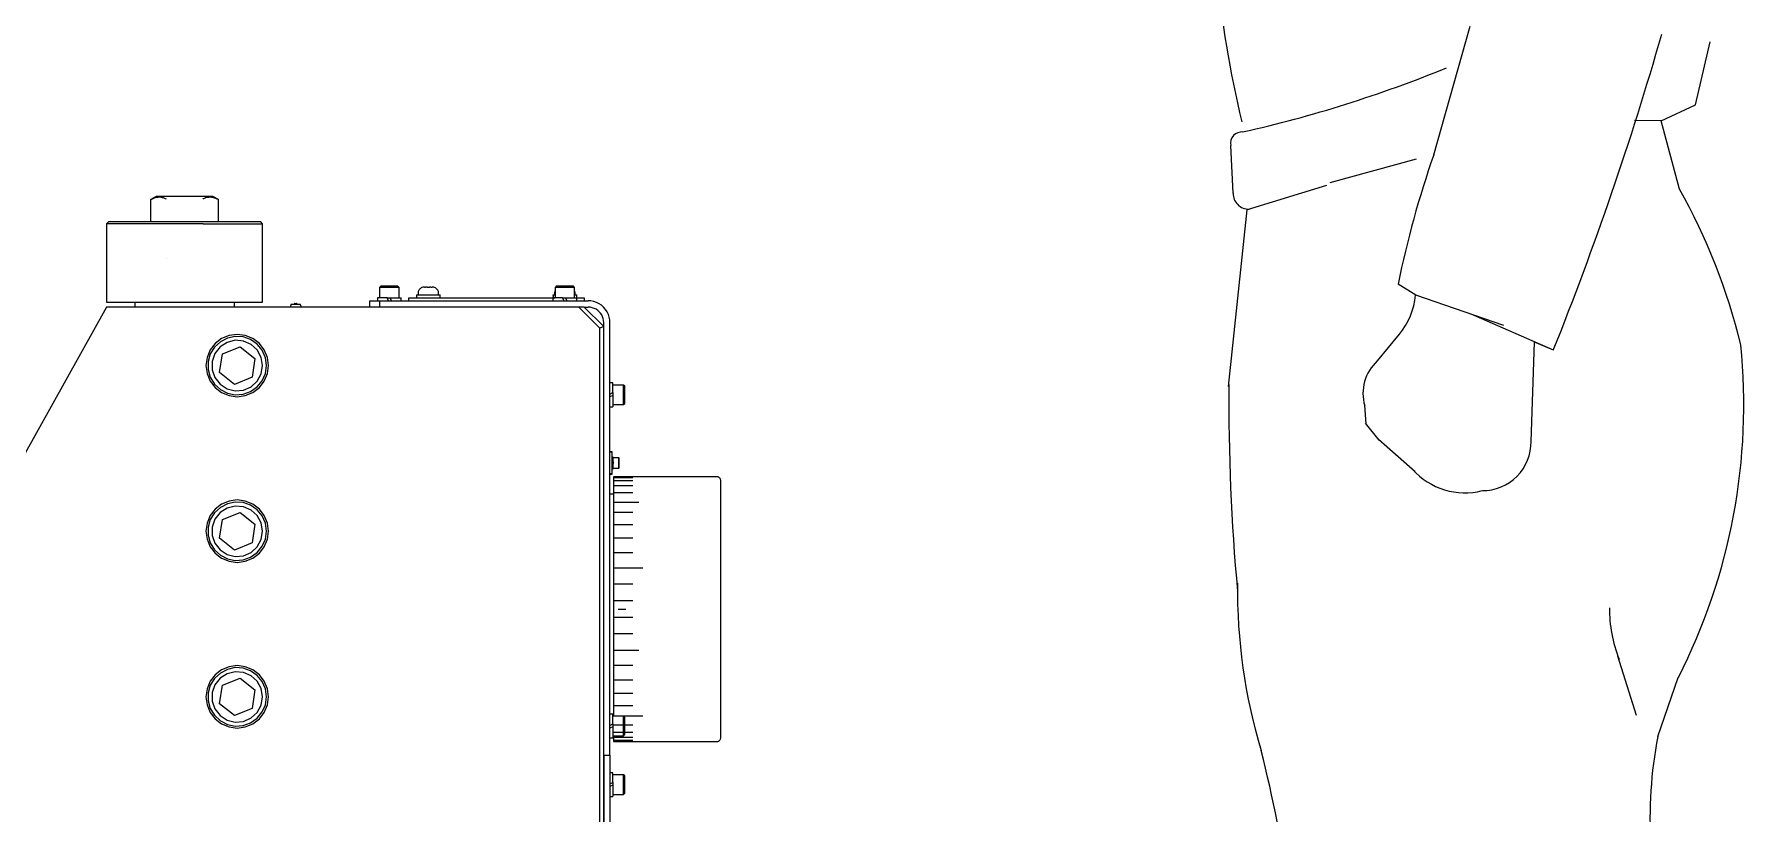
# Model space of a CAD drawing. Header units: millimetres. Extents: x -211 to 45495, y 24 to 52952.
# Drawn here: x 9852 to 10728, y 34289 to 34689 of the extents above; entities that cross this region are included whole.
import ezdxf

# ---------------------------------------------------------------- set-up
doc = ezdxf.new("R2010")
doc.units = ezdxf.units.MM
doc.linetypes.add('補助線', pattern=[7, 1, -6])
doc.layers.add('Layer2', color=7, linetype='Continuous')

# ---------------------------------------------------------------- blocks, each defined once
blk = doc.blocks.new('BLKF191')
at = {"layer": 'Layer2', "color": 7, "linetype": 'Continuous', "lineweight": 13}
for p, q in [((10569.45, 34627.38), (10588.14, 34693.48)), ((10703.65, 34653.12), (10711.3, 34685.37)), ((10686.06, 34644.83), (10703.65, 34653.12)), ((10686.06, 34644.83), (10672.4, 34645.03)), ((10695.46, 34609.87), (10686.06, 34644.83)), ((10466.58, 34607.72), (10465.32, 34632.27)), ((10560.45, 34625.13), (10516.19, 34613.07)), ((10514.38, 34611.72), (10473.83, 34599.27)), ((10464.27, 34508.5), (10473.83, 34599.27)), ((10560.19, 34555.36), (10551.19, 34561.11)), ((10605.49, 34539.81), (10560.19, 34555.36)), ((10630.8, 34527.26), (10588.65, 34545.61)), ((10540.53, 34521.66), (10551.84, 34535.31)), ((10619.39, 34480.35), (10621.09, 34531.31)), ((10630.8, 34527.26), (10621.09, 34531.31)), ((10534.83, 34489.31), (10534.09, 34498.71)), ((10541.54, 34481), (10534.49, 34489.75)), ((10559.89, 34464.7), (10541.18, 34481.26)), ((10673.45, 34339.64), (10663.95, 34370.14)), ((10684.35, 34328.94), (10694.9, 34359.29))]:
    blk.add_line(p, q, dxfattribs=at)
for centre, radius, start, end in [((11005.38, 34773.69), 549.76, 177.13496, 193.60172), ((9063.57, 35155.68), 1688.54, 338.14794, 343.96701), ((10327.41, 35279.9), 656.72, 282.66908, 292.24222), ((10471.07, 34633.37), 5.82, 85.5585, 190.71399), ((11041.54, 34461.5), 500.37, 160.64269, 168.51681), ((10416.18, 34453.7), 319.98, 13.79295, 29.2043), ((10474.47, 34607.47), 7.88, 178.14623, 272.6172), ((10522.74, 34559.21), 37.64, 320.62255, 354.14628), ((10420.88, 34499.01), 307.61, 332.97986, 5.77761), ((10555.73, 34504.96), 22.58, 132.34817, 196.15155), ((11568.54, 34502.71), 1104.21, 179.648, 185.15261), ((10594.54, 34479.96), 24.87, 269.64086, 0.96244), ((10585.44, 34489.66), 35.69, 221.31115, 284.49413), ((10751.26, 34403.75), 282.46, 179.22999, 196.86776), ((10728.6, 34394.24), 69.02, 179.35997, 201.75585), ((10902.47, 34286.93), 222.11, 169.10082, 183.56958), ((9779.31, 34145.06), 723.57, 8.21449, 14.13126)]:
    blk.add_arc(centre, radius, start, end, dxfattribs=at)
blk = doc.blocks.new('BLKF2506')
at = {"layer": 'Layer2', "color": 3, "linetype": 'Continuous', "lineweight": 25}
for p, q in [((10137.82, 34548.99), (10136.78, 34549.25)), ((10138.85, 34548.64), (10137.82, 34548.99)), ((10139.8, 34548.21), (10138.85, 34548.64)), ((10140.66, 34547.61), (10139.8, 34548.21)), ((10141.43, 34546.92), (10140.66, 34547.61)), ((10142.12, 34546.15), (10141.43, 34546.92)), ((10142.72, 34545.29), (10142.12, 34546.15)), ((10143.15, 34544.34), (10142.72, 34545.29)), ((10143.5, 34543.39), (10143.15, 34544.34)), ((10143.67, 34542.36), (10143.5, 34543.39)), ((10143.76, 34541.32), (10143.67, 34542.36)), ((10143.76, 34319.32), (10143.76, 34541.32))]:
    blk.add_line(p, q, dxfattribs=at)
blk = doc.blocks.new('BLKF2507')
at = {"layer": 'Layer2', "color": 3, "linetype": 'Continuous', "lineweight": 25}
for p, q in [((10138.68, 34552.09), (10137.21, 34552.43)), ((10140.05, 34551.66), (10138.68, 34552.09)), ((10141.35, 34550.97), (10140.05, 34551.66)), ((10142.64, 34550.19), (10141.35, 34550.97)), ((10143.67, 34549.25), (10142.64, 34550.19)), ((10144.7, 34548.13), (10143.67, 34549.25)), ((10145.48, 34546.92), (10144.7, 34548.13)), ((10146.17, 34545.54), (10145.48, 34546.92)), ((10146.6, 34544.17), (10146.17, 34545.54)), ((10146.86, 34542.79), (10146.6, 34544.17)), ((10146.94, 34541.32), (10146.86, 34542.79))]:
    blk.add_line(p, q, dxfattribs=at)
blk = doc.blocks.new('BLKF2510')
at = {"layer": 'Layer2', "color": 3, "linetype": 'Continuous', "lineweight": 25}
for p, q in [((10202.31, 34462.19), (10202.06, 34462.27)), ((10202.57, 34462.1), (10202.31, 34462.19)), ((10202.75, 34462.01), (10202.57, 34462.1)), ((10203, 34461.84), (10202.75, 34462.01)), ((10203.18, 34461.67), (10203, 34461.84)), ((10203.35, 34461.5), (10203.18, 34461.67)), ((10203.52, 34461.32), (10203.35, 34461.5)), ((10203.61, 34461.07), (10203.52, 34461.32)), ((10203.69, 34460.81), (10203.61, 34461.07)), ((10203.78, 34460.55), (10203.69, 34460.81)), ((10203.78, 34460.29), (10203.78, 34460.55))]:
    blk.add_line(p, q, dxfattribs=at)
blk = doc.blocks.new('BLKF2511')
at = {"layer": 'Layer2', "color": 3, "linetype": 'Continuous', "lineweight": 25}
for p, q in [((10203.69, 34327.76), (10203.78, 34328.02)), ((10203.78, 34328.02), (10203.78, 34328.28)), ((10201.8, 34326.3), (10202.06, 34326.3)), ((10202.06, 34326.3), (10202.31, 34326.38)), ((10202.31, 34326.38), (10202.57, 34326.47)), ((10202.57, 34326.47), (10202.75, 34326.56)), ((10202.75, 34326.56), (10203, 34326.73)), ((10203, 34326.73), (10203.18, 34326.9)), ((10203.18, 34326.9), (10203.35, 34327.07)), ((10203.35, 34327.07), (10203.52, 34327.33)), ((10203.52, 34327.33), (10203.61, 34327.5)), ((10203.61, 34327.5), (10203.69, 34327.76))]:
    blk.add_line(p, q, dxfattribs=at)
blk = doc.blocks.new('BLKF2621')
at = {"layer": 'Layer2', "color": 3, "linetype": 'Continuous', "lineweight": 25}
for p, q in [((9911.51, 34604.53), (9911.94, 34604.7)), ((9911.51, 34593.08), (9911.51, 34604.53)), ((9911.94, 34604.7), (9912.28, 34604.88)), ((9912.28, 34604.88), (9912.63, 34605.05)), ((9912.63, 34605.05), (9913.06, 34605.22)), ((9913.06, 34605.22), (9913.4, 34605.39)), ((9913.4, 34605.39), (9913.75, 34605.48)), ((9913.75, 34605.48), (9913.83, 34605.48)), ((9913.83, 34605.48), (9914.26, 34605.65)), ((9914.26, 34605.65), (9914.78, 34605.74)), ((9914.78, 34605.74), (9915.21, 34605.74)), ((9915.21, 34605.74), (9915.73, 34605.82)), ((9915.73, 34605.82), (9916.07, 34605.82)), ((9916.07, 34605.82), (9916.16, 34605.82)), ((9916.16, 34605.82), (9916.59, 34605.74)), ((9916.59, 34605.74), (9917.02, 34605.65)), ((9917.02, 34605.65), (9917.36, 34605.57)), ((9917.36, 34605.57), (9917.79, 34605.48)), ((9917.79, 34605.48), (9918.14, 34605.39)), ((9918.14, 34605.39), (9918.57, 34605.22)), ((9918.57, 34605.22), (9918.91, 34605.05))]:
    blk.add_line(p, q, dxfattribs=at)
blk = doc.blocks.new('BLKF2622')
at = {"layer": 'Layer2', "color": 3, "linetype": 'Continuous', "lineweight": 25}
for p, q in [((9938.29, 34604.96), (9938.72, 34605.05)), ((9938.29, 34604.88), (9938.29, 34604.96)), ((9938.72, 34605.05), (9939.06, 34605.22)), ((9939.06, 34605.22), (9939.49, 34605.39)), ((9939.49, 34605.39), (9939.75, 34605.48)), ((9939.75, 34605.48), (9940.27, 34605.65)), ((9940.27, 34605.65), (9940.7, 34605.74)), ((9940.7, 34605.74), (9941.22, 34605.74)), ((9941.22, 34605.74), (9941.65, 34605.82)), ((9941.65, 34605.82), (9942.08, 34605.82)), ((9942.08, 34605.82), (9942.16, 34605.82)), ((9942.16, 34605.82), (9942.59, 34605.74)), ((9942.59, 34605.74), (9942.94, 34605.65)), ((9942.94, 34605.65), (9943.37, 34605.57)), ((9943.37, 34605.57), (9943.8, 34605.48)), ((9943.8, 34605.48), (9944.06, 34605.39)), ((9944.06, 34605.39), (9944.14, 34605.39)), ((9944.14, 34605.39), (9944.58, 34605.22)), ((9944.58, 34605.22), (9945.01, 34605.05)), ((9945.01, 34605.05), (9945.35, 34604.79)), ((9945.35, 34604.79), (9945.78, 34604.62))]:
    blk.add_line(p, q, dxfattribs=at)
blk = doc.blocks.new('BLKF2626')
at = {"layer": 'Layer2', "color": 3, "linetype": 'Continuous', "lineweight": 25}
blk.add_line((9919.26, 34574.39), (9919.26, 34574.31), dxfattribs=at)
blk = doc.blocks.new('BLKF2672')
at = {"layer": 'Layer2', "color": 3, "linetype": 'Continuous', "lineweight": 25}
for p, q in [((9944.14, 34443.76), (9941.99, 34440.23)), ((9947.16, 34446.51), (9944.14, 34443.76)), ((9950.78, 34448.41), (9947.16, 34446.51)), ((9954.74, 34449.27), (9950.78, 34448.41)), ((9958.87, 34449.01), (9954.74, 34449.27)), ((9962.66, 34447.63), (9958.87, 34449.01)), ((9966.02, 34445.22), (9962.66, 34447.63)), ((9968.6, 34442.12), (9966.02, 34445.22)), ((9970.24, 34438.33), (9968.6, 34442.12)), ((9941.99, 34440.23), (9940.96, 34436.35)), ((9940.96, 34436.35), (9940.96, 34432.22)), ((9970.75, 34434.28), (9970.24, 34438.33)), ((9940.96, 34432.22), (9941.99, 34428.34)), ((9941.99, 34428.34), (9944.14, 34424.81)), ((9944.14, 34424.81), (9947.16, 34422.06)), ((9966.02, 34423.35), (9968.6, 34426.53)), ((9968.6, 34426.53), (9970.24, 34430.24)), ((9947.16, 34422.06), (9950.78, 34420.16)), ((9950.78, 34420.16), (9954.74, 34419.3)), ((9954.74, 34419.3), (9958.87, 34419.64)), ((9958.87, 34419.64), (9962.66, 34420.94)), ((9962.66, 34420.94), (9966.02, 34423.35))]:
    blk.add_line(p, q, dxfattribs=at)
blk = doc.blocks.new('BLKF2673')
at = {"layer": 'Layer2', "color": 3, "linetype": 'Continuous', "lineweight": 25}
for p, q in [((9946.99, 34443.84), (9944.32, 34440.48)), ((9950.6, 34446.17), (9946.99, 34443.84)), ((9954.74, 34447.2), (9950.6, 34446.17)), ((9958.96, 34446.86), (9954.74, 34447.2)), ((9962.92, 34445.13), (9958.96, 34446.86)), ((9966.02, 34442.29), (9962.92, 34445.13)), ((9968.08, 34438.5), (9966.02, 34442.29)), ((9944.32, 34440.48), (9942.94, 34436.44)), ((9942.94, 34436.44), (9942.94, 34432.13)), ((9968.77, 34434.28), (9968.08, 34438.5)), ((9942.94, 34432.13), (9944.32, 34428.08)), ((9944.32, 34428.08), (9946.99, 34424.73)), ((9946.99, 34424.73), (9950.6, 34422.4)), ((9962.92, 34423.43), (9966.02, 34426.28)), ((9966.02, 34426.28), (9968.08, 34430.06)), ((9950.6, 34422.4), (9954.74, 34421.37)), ((9954.74, 34421.37), (9958.96, 34421.71)), ((9958.96, 34421.71), (9962.92, 34423.43))]:
    blk.add_line(p, q, dxfattribs=at)
blk = doc.blocks.new('BLKF2674')
at = {"layer": 'Layer2', "color": 3, "linetype": 'Continuous', "lineweight": 25}
for p, q in [((9944.32, 34355.49), (9942.94, 34351.44)), ((9946.99, 34358.85), (9944.32, 34355.49)), ((9950.6, 34361.17), (9946.99, 34358.85)), ((9954.74, 34362.21), (9950.6, 34361.17)), ((9958.96, 34361.86), (9954.74, 34362.21)), ((9962.92, 34360.14), (9958.96, 34361.86)), ((9966.02, 34357.3), (9962.92, 34360.14)), ((9968.08, 34353.51), (9966.02, 34357.3)), ((9942.94, 34351.44), (9942.94, 34347.14)), ((9942.94, 34347.14), (9944.32, 34343.09)), ((9968.77, 34349.29), (9968.08, 34353.51)), ((9944.32, 34343.09), (9946.99, 34339.73)), ((9946.99, 34339.73), (9950.6, 34337.41)), ((9950.6, 34337.41), (9954.74, 34336.37)), ((9958.96, 34336.72), (9962.92, 34338.44)), ((9962.92, 34338.44), (9966.02, 34341.28)), ((9966.02, 34341.28), (9968.08, 34345.07)), ((9954.74, 34336.37), (9958.96, 34336.72))]:
    blk.add_line(p, q, dxfattribs=at)
blk = doc.blocks.new('BLKF2675')
at = {"layer": 'Layer2', "color": 3, "linetype": 'Continuous', "lineweight": 25}
for p, q in [((9950.78, 34363.41), (9947.16, 34361.52)), ((9954.74, 34364.27), (9950.78, 34363.41)), ((9958.87, 34364.02), (9954.74, 34364.27)), ((9962.66, 34362.64), (9958.87, 34364.02)), ((9941.99, 34355.23), (9940.96, 34351.36)), ((9944.14, 34358.76), (9941.99, 34355.23)), ((9947.16, 34361.52), (9944.14, 34358.76)), ((9966.02, 34360.23), (9962.66, 34362.64)), ((9968.6, 34357.13), (9966.02, 34360.23)), ((9970.24, 34353.34), (9968.6, 34357.13)), ((9940.96, 34351.36), (9940.96, 34347.22)), ((9940.96, 34347.22), (9941.99, 34343.35)), ((9970.75, 34349.29), (9970.24, 34353.34)), ((9941.99, 34343.35), (9944.14, 34339.82)), ((9944.14, 34339.82), (9947.16, 34337.06)), ((9947.16, 34337.06), (9950.78, 34335.17)), ((9962.66, 34335.94), (9966.02, 34338.35)), ((9966.02, 34338.35), (9968.6, 34341.54)), ((9968.6, 34341.54), (9970.24, 34345.24)), ((9950.78, 34335.17), (9954.74, 34334.31)), ((9954.74, 34334.31), (9958.87, 34334.56)), ((9958.87, 34334.56), (9962.66, 34335.94))]:
    blk.add_line(p, q, dxfattribs=at)
blk = doc.blocks.new('BLKF2678')
at = {"layer": 'Layer2', "color": 3, "linetype": 'Continuous', "lineweight": 25}
for p, q in [((9950.6, 34531.16), (9946.99, 34528.84)), ((9954.74, 34532.28), (9950.6, 34531.16)), ((9958.96, 34531.85), (9954.74, 34532.28)), ((9962.92, 34530.13), (9958.96, 34531.85)), ((9966.02, 34527.29), (9962.92, 34530.13)), ((9944.32, 34525.48), (9942.94, 34521.43)), ((9942.94, 34521.43), (9942.94, 34517.13)), ((9946.99, 34528.84), (9944.32, 34525.48)), ((9968.08, 34523.5), (9966.02, 34527.29)), ((9968.77, 34519.28), (9968.08, 34523.5)), ((9942.94, 34517.13), (9944.32, 34513.08)), ((9944.32, 34513.08), (9946.99, 34509.72)), ((9966.02, 34511.27), (9968.08, 34515.06)), ((9946.99, 34509.72), (9950.6, 34507.4)), ((9950.6, 34507.4), (9954.74, 34506.36)), ((9954.74, 34506.36), (9958.96, 34506.71)), ((9958.96, 34506.71), (9962.92, 34508.43)), ((9962.92, 34508.43), (9966.02, 34511.27))]:
    blk.add_line(p, q, dxfattribs=at)
blk = doc.blocks.new('BLKF2679')
at = {"layer": 'Layer2', "color": 3, "linetype": 'Continuous', "lineweight": 25}
for p, q in [((9947.16, 34531.51), (9944.14, 34528.75)), ((9950.78, 34533.4), (9947.16, 34531.51)), ((9954.74, 34534.26), (9950.78, 34533.4)), ((9958.87, 34534), (9954.74, 34534.26)), ((9962.66, 34532.63), (9958.87, 34534)), ((9966.02, 34530.22), (9962.66, 34532.63)), ((9968.6, 34527.12), (9966.02, 34530.22)), ((9941.99, 34525.22), (9940.96, 34521.35)), ((9940.96, 34521.35), (9940.96, 34517.21)), ((9944.14, 34528.75), (9941.99, 34525.22)), ((9970.24, 34523.33), (9968.6, 34527.12)), ((9970.75, 34519.28), (9970.24, 34523.33)), ((9940.96, 34517.21), (9941.99, 34513.34)), ((9941.99, 34513.34), (9944.14, 34509.81)), ((9968.6, 34511.53), (9970.24, 34515.23)), ((9944.14, 34509.81), (9947.16, 34507.05)), ((9947.16, 34507.05), (9950.78, 34505.16)), ((9950.78, 34505.16), (9954.74, 34504.3)), ((9954.74, 34504.3), (9958.87, 34504.64)), ((9958.87, 34504.64), (9962.66, 34505.93)), ((9962.66, 34505.93), (9966.02, 34508.34)), ((9966.02, 34508.34), (9968.6, 34511.53))]:
    blk.add_line(p, q, dxfattribs=at)
blk = doc.blocks.new('BLKF2701')
at = {"layer": 'Layer2', "color": 3, "linetype": 'Continuous', "lineweight": 25}
for p, q in [((9985.14, 34550.88), (9985.05, 34550.88)), ((9985.05, 34550.88), (9985.05, 34550.8)), ((9985.22, 34550.97), (9985.14, 34550.97)), ((9985.14, 34550.97), (9985.14, 34550.88)), ((9985.31, 34551.06), (9985.22, 34551.06)), ((9985.22, 34551.06), (9985.22, 34550.97))]:
    blk.add_line(p, q, dxfattribs=at)
blk = doc.blocks.new('BLKF2702')
at = {"layer": 'Layer2', "color": 3, "linetype": 'Continuous', "lineweight": 25}
for p, q in [((9986.34, 34550.97), (9986.34, 34551.06)), ((9986.43, 34550.97), (9986.34, 34550.97)), ((9986.43, 34550.88), (9986.43, 34550.97)), ((9986.51, 34550.88), (9986.43, 34550.88)), ((9986.51, 34550.8), (9986.51, 34550.88)), ((9986.6, 34550.8), (9986.51, 34550.8))]:
    blk.add_line(p, q, dxfattribs=at)
blk = doc.blocks.new('BLKF2707')
at = {"layer": 'Layer2', "color": 3, "linetype": 'Continuous', "lineweight": 25}
for p, q in [((10118.61, 34556.91), (10118.53, 34556.82)), ((10118.53, 34556.82), (10118.53, 34556.74)), ((10118.53, 34556.74), (10118.53, 34556.57)), ((10118.53, 34556.57), (10118.53, 34556.48)), ((10118.7, 34557.34), (10118.61, 34557.26)), ((10118.61, 34557.26), (10118.61, 34557.08)), ((10118.61, 34557.08), (10118.61, 34557)), ((10118.61, 34557), (10118.61, 34556.91)), ((10118.78, 34557.6), (10118.7, 34557.51)), ((10118.7, 34557.51), (10118.7, 34557.34))]:
    blk.add_line(p, q, dxfattribs=at)
blk = doc.blocks.new('BLKF2708')
at = {"layer": 'Layer2', "color": 3, "linetype": 'Continuous', "lineweight": 25}
for p, q in [((10128.86, 34557.43), (10128.86, 34557.51)), ((10128.86, 34557.34), (10128.86, 34557.43)), ((10128.95, 34557.26), (10128.86, 34557.34)), ((10128.95, 34556.91), (10128.95, 34557.26)), ((10129.03, 34556.82), (10128.95, 34556.91)), ((10129.03, 34556.39), (10129.03, 34556.82))]:
    blk.add_line(p, q, dxfattribs=at)
blk = doc.blocks.new('BLKF2709')
at = {"layer": 'Layer2', "color": 3, "linetype": 'Continuous', "lineweight": 25}
for p, q in [((10048.77, 34557.6), (10048.6, 34557.26)), ((10048.6, 34557.26), (10048.6, 34556.82)), ((10048.95, 34557.94), (10048.77, 34557.6)), ((10049.2, 34558.37), (10048.95, 34557.94)), ((10049.46, 34558.63), (10049.2, 34558.37)), ((10049.81, 34558.89), (10049.46, 34558.63)), ((10050.15, 34559.15), (10049.81, 34558.89)), ((10050.5, 34559.32), (10050.15, 34559.15)), ((10050.93, 34559.49), (10050.5, 34559.32)), ((10051.36, 34559.58), (10050.93, 34559.49)), ((10051.7, 34559.58), (10051.36, 34559.58))]:
    blk.add_line(p, q, dxfattribs=at)
blk = doc.blocks.new('BLKF2710')
at = {"layer": 'Layer2', "color": 3, "linetype": 'Continuous', "lineweight": 25}
for p, q in [((10056.27, 34559.58), (10055.83, 34559.58)), ((10056.7, 34559.49), (10056.27, 34559.58)), ((10057.04, 34559.32), (10056.7, 34559.49)), ((10057.47, 34559.15), (10057.04, 34559.32)), ((10057.82, 34558.89), (10057.47, 34559.15)), ((10058.07, 34558.63), (10057.82, 34558.89)), ((10058.33, 34558.37), (10058.07, 34558.63)), ((10058.59, 34557.94), (10058.33, 34558.37)), ((10058.76, 34557.6), (10058.59, 34557.94)), ((10058.94, 34557.26), (10058.76, 34557.6)), ((10059.02, 34556.82), (10058.94, 34557.26)), ((10059.02, 34556.39), (10059.02, 34556.82))]:
    blk.add_line(p, q, dxfattribs=at)
blk = doc.blocks.new('BLKF2882')
at = {"layer": 'Layer2', "color": 3, "linetype": 'Continuous', "lineweight": 25}
for p, q in [((9947.76, 34363.15), (9944.49, 34360.57)), ((9951.64, 34364.7), (9947.76, 34363.15)), ((9955.77, 34365.31), (9951.64, 34364.7)), ((9959.9, 34364.7), (9955.77, 34365.31)), ((9963.78, 34363.15), (9959.9, 34364.7)), ((9967.14, 34360.57), (9963.78, 34363.15)), ((9941.91, 34357.3), (9940.36, 34353.42)), ((9944.49, 34360.57), (9941.91, 34357.3)), ((9969.63, 34357.3), (9967.14, 34360.57)), ((9971.27, 34353.42), (9969.63, 34357.3)), ((9940.36, 34353.42), (9939.75, 34349.29)), ((9939.75, 34349.29), (9940.36, 34345.16)), ((9971.79, 34349.29), (9971.27, 34353.42)), ((9940.36, 34345.16), (9941.91, 34341.28)), ((9941.91, 34341.28), (9944.49, 34338.01)), ((9944.49, 34338.01), (9947.76, 34335.43)), ((9963.78, 34335.43), (9967.14, 34338.01)), ((9967.14, 34338.01), (9969.63, 34341.28)), ((9969.63, 34341.28), (9971.27, 34345.16)), ((9947.76, 34335.43), (9951.64, 34333.88)), ((9951.64, 34333.88), (9955.77, 34333.27)), ((9955.77, 34333.27), (9959.9, 34333.88)), ((9959.9, 34333.88), (9963.78, 34335.43))]:
    blk.add_line(p, q, dxfattribs=at)
blk = doc.blocks.new('BLKF2883')
at = {"layer": 'Layer2', "color": 3, "linetype": 'Continuous', "lineweight": 25}
for p, q in [((9941.91, 34442.29), (9940.36, 34438.42)), ((9944.49, 34445.57), (9941.91, 34442.29)), ((9947.76, 34448.15), (9944.49, 34445.57)), ((9951.64, 34449.78), (9947.76, 34448.15)), ((9955.77, 34450.3), (9951.64, 34449.78)), ((9959.9, 34449.78), (9955.77, 34450.3)), ((9963.78, 34448.15), (9959.9, 34449.78)), ((9967.14, 34445.57), (9963.78, 34448.15)), ((9969.63, 34442.29), (9967.14, 34445.57)), ((9971.27, 34438.42), (9969.63, 34442.29)), ((9940.36, 34438.42), (9939.75, 34434.28)), ((9939.75, 34434.28), (9940.36, 34430.15)), ((9971.79, 34434.28), (9971.27, 34438.42)), ((9940.36, 34430.15), (9941.91, 34426.28)), ((9941.91, 34426.28), (9944.49, 34423)), ((9967.14, 34423), (9969.63, 34426.28)), ((9969.63, 34426.28), (9971.27, 34430.15)), ((9944.49, 34423), (9947.76, 34420.42)), ((9947.76, 34420.42), (9951.64, 34418.87)), ((9951.64, 34418.87), (9955.77, 34418.27)), ((9955.77, 34418.27), (9959.9, 34418.87)), ((9959.9, 34418.87), (9963.78, 34420.42)), ((9963.78, 34420.42), (9967.14, 34423))]:
    blk.add_line(p, q, dxfattribs=at)
blk = doc.blocks.new('BLKF2884')
at = {"layer": 'Layer2', "color": 3, "linetype": 'Continuous', "lineweight": 25}
for p, q in [((9944.49, 34530.56), (9941.91, 34527.29)), ((9947.76, 34533.14), (9944.49, 34530.56)), ((9951.64, 34534.78), (9947.76, 34533.14)), ((9955.77, 34535.3), (9951.64, 34534.78)), ((9959.9, 34534.78), (9955.77, 34535.3)), ((9963.78, 34533.14), (9959.9, 34534.78)), ((9967.14, 34530.56), (9963.78, 34533.14)), ((9969.63, 34527.29), (9967.14, 34530.56)), ((9940.36, 34523.41), (9939.75, 34519.28)), ((9941.91, 34527.29), (9940.36, 34523.41)), ((9971.27, 34523.41), (9969.63, 34527.29)), ((9971.79, 34519.28), (9971.27, 34523.41)), ((9939.75, 34519.28), (9940.36, 34515.15)), ((9940.36, 34515.15), (9941.91, 34511.27)), ((9969.63, 34511.27), (9971.27, 34515.15)), ((9941.91, 34511.27), (9944.49, 34508)), ((9944.49, 34508), (9947.76, 34505.41)), ((9947.76, 34505.41), (9951.64, 34503.86)), ((9951.64, 34503.86), (9955.77, 34503.26)), ((9955.77, 34503.26), (9959.9, 34503.86)), ((9959.9, 34503.86), (9963.78, 34505.41)), ((9963.78, 34505.41), (9967.14, 34508)), ((9967.14, 34508), (9969.63, 34511.27))]:
    blk.add_line(p, q, dxfattribs=at)
blk = doc.blocks.new('BLKF2465')
at = {"layer": 'Layer2', "color": 3, "linetype": 'Continuous', "lineweight": 25}
for p, q in [((9914.26, 34606.08), (9911.51, 34604.45)), ((9938.29, 34606.08), (9914.26, 34606.08)), ((9918.91, 34605.05), (9919.26, 34604.88)), ((9943.28, 34606.08), (9938.29, 34606.08)), ((9946.13, 34604.45), (9943.28, 34606.08)), ((9945.78, 34604.62), (9946.13, 34604.45)), ((9946.13, 34593.08), (9946.13, 34604.45)), ((9889.81, 34593.08), (9888.77, 34592.05)), ((9888.77, 34592.05), (9888.77, 34551.74)), ((9938.29, 34592.05), (9888.77, 34592.05)), ((9938.29, 34593.08), (9889.81, 34593.08)), ((9967.83, 34593.08), (9938.29, 34593.08)), ((9938.29, 34592.05), (9968.77, 34592.05)), ((9968.77, 34592.05), (9967.83, 34593.08)), ((9968.77, 34551.74), (9968.77, 34592.05)), ((10029.4, 34560.01), (10028.8, 34559.41)), ((10038.78, 34559.41), (10028.8, 34559.41)), ((10028.8, 34559.41), (10028.8, 34553.98)), ((10038.18, 34560.01), (10029.4, 34560.01)), ((10038.78, 34559.41), (10038.18, 34560.01)), ((10038.78, 34553.98), (10038.78, 34559.41)), ((10048.6, 34556.82), (10048.52, 34556.39)), ((10048.52, 34556.39), (10048.52, 34555.62)), ((10051.79, 34559.58), (10051.7, 34559.58)), ((10051.79, 34559.58), (10052.39, 34559.58)), ((10053.17, 34559.58), (10052.39, 34559.58)), ((10053.17, 34559.58), (10054.37, 34559.58)), ((10055.15, 34559.58), (10054.37, 34559.58)), ((10055.15, 34559.58), (10055.75, 34559.58)), ((10055.83, 34559.58), (10055.75, 34559.58)), ((10059.02, 34555.62), (10059.02, 34556.39)), ((10118.53, 34556.48), (10118.53, 34556.39)), ((10118.53, 34556.39), (10118.53, 34555.62)), ((10119.39, 34560.01), (10118.78, 34559.41)), ((10128.77, 34559.41), (10118.78, 34559.41)), ((10118.78, 34559.41), (10118.78, 34553.98)), ((10128.17, 34560.01), (10119.39, 34560.01)), ((10128.77, 34559.41), (10128.17, 34560.01)), ((10128.77, 34553.98), (10128.77, 34559.41)), ((10128.86, 34557.51), (10128.77, 34557.6)), ((10129.03, 34555.62), (10129.03, 34556.39)), ((9888.77, 34549.25), (9752.37, 34304.68)), ((9888.77, 34551.74), (9968.77, 34551.74)), ((10133.77, 34549.25), (9888.77, 34549.25)), ((9903.33, 34551.74), (9903.33, 34549.25)), ((9954.31, 34549.25), (9954.31, 34551.74)), ((9983.41, 34550.8), (9982.9, 34549.25)), ((9983.41, 34550.8), (9988.15, 34550.8)), ((9985.05, 34550.8), (9984.96, 34550.8)), ((9985.31, 34551.06), (9986.25, 34551.06)), ((9986.34, 34551.06), (9986.25, 34551.06)), ((9988.67, 34549.25), (9988.15, 34550.8)), ((10023.8, 34549.25), (10023.8, 34552.52)), ((10023.8, 34552.52), (10135.75, 34552.52)), ((10027.68, 34553.98), (10027.68, 34552.52)), ((10032.67, 34553.98), (10027.68, 34553.98)), ((10028.8, 34552.52), (10028.8, 34549.25)), ((10032.67, 34553.98), (10034.13, 34553.98)), ((10033.36, 34552.52), (10032.67, 34553.98)), ((10034.13, 34553.98), (10039.9, 34553.98)), ((10034.13, 34553.98), (10034.91, 34552.52)), ((10039.9, 34552.52), (10039.9, 34553.98)), ((10043.78, 34552.52), (10043.78, 34554.07)), ((10043.78, 34554.07), (10118.78, 34554.07)), ((10047.65, 34555.62), (10047.65, 34555.53)), ((10047.65, 34555.62), (10059.88, 34555.62)), ((10047.65, 34555.53), (10047.74, 34555.45)), ((10047.74, 34554.24), (10047.65, 34554.07)), ((10047.83, 34555.62), (10047.74, 34555.45)), ((10047.74, 34555.45), (10047.74, 34554.84)), ((10047.74, 34555.45), (10047.74, 34554.24)), ((10059.88, 34554.07), (10059.88, 34555.62)), ((10117.66, 34555.62), (10117.66, 34555.19)), ((10117.66, 34555.19), (10117.75, 34555.19)), ((10117.75, 34554.59), (10117.66, 34554.5)), ((10117.66, 34554.5), (10117.66, 34554.07)), ((10117.66, 34553.98), (10117.66, 34552.52)), ((10122.66, 34553.98), (10117.66, 34553.98)), ((10117.75, 34555.62), (10117.75, 34554.59)), ((10117.75, 34555.62), (10118.78, 34555.62)), ((10117.75, 34555.19), (10117.75, 34554.84)), ((10122.66, 34553.98), (10124.12, 34553.98)), ((10123.43, 34552.52), (10122.66, 34553.98)), ((10124.12, 34553.98), (10129.89, 34553.98)), ((10124.12, 34553.98), (10124.9, 34552.52)), ((10128.77, 34555.62), (10129.89, 34555.62)), ((10128.77, 34554.07), (10133.77, 34554.07)), ((10129.89, 34554.07), (10129.89, 34555.62)), ((10129.89, 34552.52), (10129.89, 34553.98)), ((10141.78, 34538.48), (10130.93, 34549.25)), ((10133.77, 34554.07), (10133.77, 34552.52)), ((10133.77, 34549.25), (10135.75, 34549.25)), ((10133.77, 34549.25), (10143.76, 34539.26)), ((10137.21, 34552.43), (10135.75, 34552.52)), ((10136.78, 34549.25), (10135.75, 34549.25)), ((10143.76, 34539.26), (10141.78, 34538.48)), ((10141.78, 34029.29), (10141.78, 34538.48)), ((10143.76, 34029.29), (10143.76, 34539.26)), ((10146.94, 34319.32), (10146.94, 34541.32)), ((9946.73, 34515.75), (9948.19, 34525.31)), ((9948.19, 34525.31), (9957.23, 34528.92)), ((9957.23, 34528.92), (9964.81, 34522.9)), ((9964.81, 34522.9), (9963.43, 34513.25)), ((9954.39, 34509.63), (9946.73, 34515.75)), ((9963.43, 34513.25), (9954.39, 34509.63)), ((9968.08, 34515.06), (9968.77, 34519.28)), ((9970.24, 34515.23), (9970.75, 34519.28)), ((9971.27, 34515.15), (9971.79, 34519.28)), ((10148.49, 34510.41), (10146.94, 34510.41)), ((10146.94, 34504.64), (10148.49, 34505.41)), ((10148.49, 34503.86), (10146.94, 34503.18)), ((10148.49, 34505.41), (10148.49, 34510.41)), ((10153.92, 34509.29), (10148.49, 34509.29)), ((10148.49, 34505.41), (10148.49, 34503.86)), ((10148.49, 34503.86), (10148.49, 34498.18)), ((10153.92, 34499.3), (10153.92, 34509.29)), ((10154.52, 34508.69), (10153.92, 34509.29)), ((10154.52, 34499.9), (10154.52, 34508.69)), ((10146.94, 34498.18), (10148.49, 34498.18)), ((10148.49, 34499.3), (10153.92, 34499.3)), ((10153.92, 34499.3), (10154.52, 34499.9)), ((10146.94, 34475.27), (10147.98, 34475.27)), ((10147.98, 34474.76), (10146.94, 34474.76)), ((10147.98, 34475.27), (10147.98, 34463.3)), ((10148.67, 34472.26), (10147.98, 34472.26)), ((10147.98, 34469.5), (10148.67, 34469.85)), ((10148.67, 34469.07), (10147.98, 34468.73)), ((10148.67, 34469.85), (10148.67, 34472.26)), ((10151.42, 34472), (10148.67, 34472)), ((10148.67, 34469.85), (10148.67, 34469.07)), ((10148.67, 34466.32), (10148.67, 34469.07)), ((10151.42, 34466.58), (10151.42, 34472)), ((10151.68, 34471.74), (10151.42, 34472)), ((10151.68, 34466.84), (10151.68, 34471.74)), ((10146.94, 34463.82), (10147.98, 34463.82)), ((10147.98, 34463.3), (10146.94, 34463.3)), ((10147.98, 34466.32), (10148.67, 34466.32)), ((10148.67, 34466.58), (10151.42, 34466.58)), ((10148.75, 34462.27), (10148.75, 34339.3)), ((10201.8, 34462.27), (10148.75, 34462.27)), ((10163.74, 34462.27), (10148.75, 34462.27)), ((10158.74, 34461.75), (10148.75, 34461.75)), ((10158.74, 34461.75), (10148.75, 34461.75)), ((10158.74, 34460.12), (10148.75, 34460.12)), ((10158.74, 34460.12), (10148.75, 34460.12)), ((10151.42, 34466.58), (10151.68, 34466.84)), ((10202.06, 34462.27), (10201.8, 34462.27)), ((10203.78, 34328.28), (10203.78, 34460.29)), ((10148.75, 34453.32), (10146.94, 34453.32)), ((10158.74, 34457.54), (10148.75, 34457.54)), ((10158.74, 34457.54), (10148.75, 34457.54)), ((10158.74, 34453.92), (10148.75, 34453.92)), ((10158.74, 34453.92), (10148.75, 34453.92)), ((9948.19, 34440.31), (9957.23, 34443.93)), ((9957.23, 34443.93), (9964.81, 34437.9)), ((10148.75, 34449.27), (10161.76, 34449.27)), ((10148.75, 34449.27), (10161.76, 34449.27)), ((10158.74, 34443.84), (10148.75, 34443.84)), ((10158.74, 34443.84), (10148.75, 34443.84)), ((9946.73, 34430.75), (9948.19, 34440.31)), ((9964.81, 34437.9), (9963.43, 34428.26)), ((9968.08, 34430.06), (9968.77, 34434.28)), ((9970.24, 34430.24), (9970.75, 34434.28)), ((9971.27, 34430.15), (9971.79, 34434.28)), ((10158.74, 34437.64), (10148.75, 34437.64)), ((10158.74, 34437.64), (10148.75, 34437.64)), ((9954.39, 34424.64), (9946.73, 34430.75)), ((9963.43, 34428.26), (9954.39, 34424.64)), ((10158.74, 34430.75), (10148.75, 34430.75)), ((10158.74, 34430.75), (10148.75, 34430.75)), ((10158.74, 34423.26), (10148.75, 34423.26)), ((10158.74, 34423.26), (10148.75, 34423.26)), ((10163.74, 34415.34), (10148.75, 34415.34)), ((10163.74, 34415.34), (10148.75, 34415.34)), ((10158.74, 34407.07), (10148.75, 34407.07)), ((10158.74, 34407.07), (10148.75, 34407.07)), ((10158.74, 34398.55), (10148.75, 34398.55)), ((10158.74, 34398.55), (10148.75, 34398.55)), ((10158.74, 34390.02), (10148.75, 34390.02)), ((10158.74, 34390.02), (10148.75, 34390.02)), ((10151.08, 34394.33), (10155.12, 34394.33)), ((10158.74, 34381.58), (10148.75, 34381.58)), ((10158.74, 34381.58), (10148.75, 34381.58)), ((10148.75, 34373.32), (10161.76, 34373.32)), ((10148.75, 34373.32), (10161.76, 34373.32)), ((10158.74, 34365.31), (10148.75, 34365.31)), ((10158.74, 34365.31), (10148.75, 34365.31)), ((9946.73, 34345.67), (9948.19, 34355.32)), ((9948.19, 34355.32), (9957.23, 34358.93)), ((9957.23, 34358.93), (9964.81, 34352.91)), ((10158.74, 34357.81), (10148.75, 34357.81)), ((10158.74, 34357.81), (10148.75, 34357.81)), ((9954.39, 34339.64), (9946.73, 34345.67)), ((9964.81, 34352.91), (9963.43, 34343.26)), ((9968.08, 34345.07), (9968.77, 34349.29)), ((9970.24, 34345.24), (9970.75, 34349.29)), ((9971.27, 34345.16), (9971.79, 34349.29)), ((10158.74, 34350.93), (10148.75, 34350.93)), ((10158.74, 34350.93), (10148.75, 34350.93)), ((9963.43, 34343.26), (9954.39, 34339.64)), ((10148.49, 34340.42), (10146.94, 34340.42)), ((10148.49, 34335.43), (10148.49, 34340.42)), ((10153.92, 34339.3), (10148.49, 34339.3)), ((10158.74, 34344.73), (10148.75, 34344.73)), ((10158.74, 34344.73), (10148.75, 34344.73)), ((10163.74, 34339.3), (10148.75, 34339.3)), ((10163.74, 34339.3), (10148.75, 34339.3)), ((10153.92, 34329.31), (10153.92, 34339.3)), ((10154.52, 34338.7), (10153.92, 34339.3)), ((10154.52, 34329.91), (10154.52, 34338.7)), ((10146.94, 34334.65), (10148.49, 34335.43)), ((10148.49, 34333.88), (10146.94, 34333.19)), ((10146.94, 34328.19), (10148.49, 34328.19)), ((10148.49, 34335.43), (10148.49, 34333.88)), ((10148.49, 34333.88), (10148.49, 34328.19)), ((10148.49, 34329.31), (10153.92, 34329.31)), ((10158.74, 34334.74), (10148.75, 34334.74)), ((10158.74, 34334.74), (10148.75, 34334.74)), ((10158.74, 34331.03), (10148.75, 34331.03)), ((10158.74, 34331.03), (10148.75, 34331.03)), ((10148.75, 34329.31), (10148.75, 34326.3)), ((10158.74, 34328.45), (10148.75, 34328.45)), ((10158.74, 34328.45), (10148.75, 34328.45)), ((10153.92, 34329.31), (10154.52, 34329.91)), ((10143.76, 34319.32), (10143.76, 34044.27)), ((10143.76, 34319.32), (10146.94, 34319.32)), ((10143.76, 34319.32), (10146.94, 34319.32)), ((10146.94, 34319.32), (10146.94, 34039.28)), ((10158.74, 34326.81), (10148.75, 34326.81)), ((10158.74, 34326.81), (10148.75, 34326.81)), ((10148.75, 34326.3), (10201.8, 34326.3)), ((10148.75, 34326.3), (10161.76, 34326.3)), ((10148.49, 34310.37), (10146.94, 34310.37)), ((10146.94, 34304.68), (10148.49, 34305.37)), ((10148.49, 34303.91), (10146.94, 34303.22)), ((10148.49, 34305.37), (10148.49, 34310.37)), ((10153.92, 34309.33), (10148.49, 34309.33)), ((10148.49, 34305.37), (10148.49, 34303.91)), ((10148.49, 34303.91), (10148.49, 34298.22)), ((10153.92, 34299.26), (10153.92, 34309.33)), ((10154.52, 34308.73), (10153.92, 34309.33)), ((10154.52, 34299.86), (10154.52, 34308.73)), ((10146.94, 34298.22), (10148.49, 34298.22)), ((10148.49, 34299.26), (10153.92, 34299.26)), ((10153.92, 34299.26), (10154.52, 34299.86))]:
    blk.add_line(p, q, dxfattribs=at)
for name in ['BLKF2621', 'BLKF2622', 'BLKF2709', 'BLKF2710', 'BLKF2707', 'BLKF2708', 'BLKF2701', 'BLKF2702', 'BLKF2506', 'BLKF2507', 'BLKF2884', 'BLKF2679', 'BLKF2678', 'BLKF2510', 'BLKF2883', 'BLKF2672', 'BLKF2673', 'BLKF2882', 'BLKF2675', 'BLKF2674', 'BLKF2511']:
    blk.add_blockref(name, (0, 0), dxfattribs=at)
at = {"layer": 'Layer2', "color": 7, "linetype": '補助線', "lineweight": 13}
blk.add_blockref('BLKF2626', (0, 0), dxfattribs=at)

msp = doc.modelspace()

# ---------------------------------------------------------------- block references
at = {"layer": 'Layer2', "color": 7, "linetype": 'Continuous', "lineweight": 13}
msp.add_blockref('BLKF191', (0, 0), dxfattribs=at)
at = {"layer": 'Layer2', "color": 3, "linetype": 'Continuous', "lineweight": 25}
msp.add_blockref('BLKF2465', (0, 0), dxfattribs=at)

doc.saveas('drawing.dxf')
